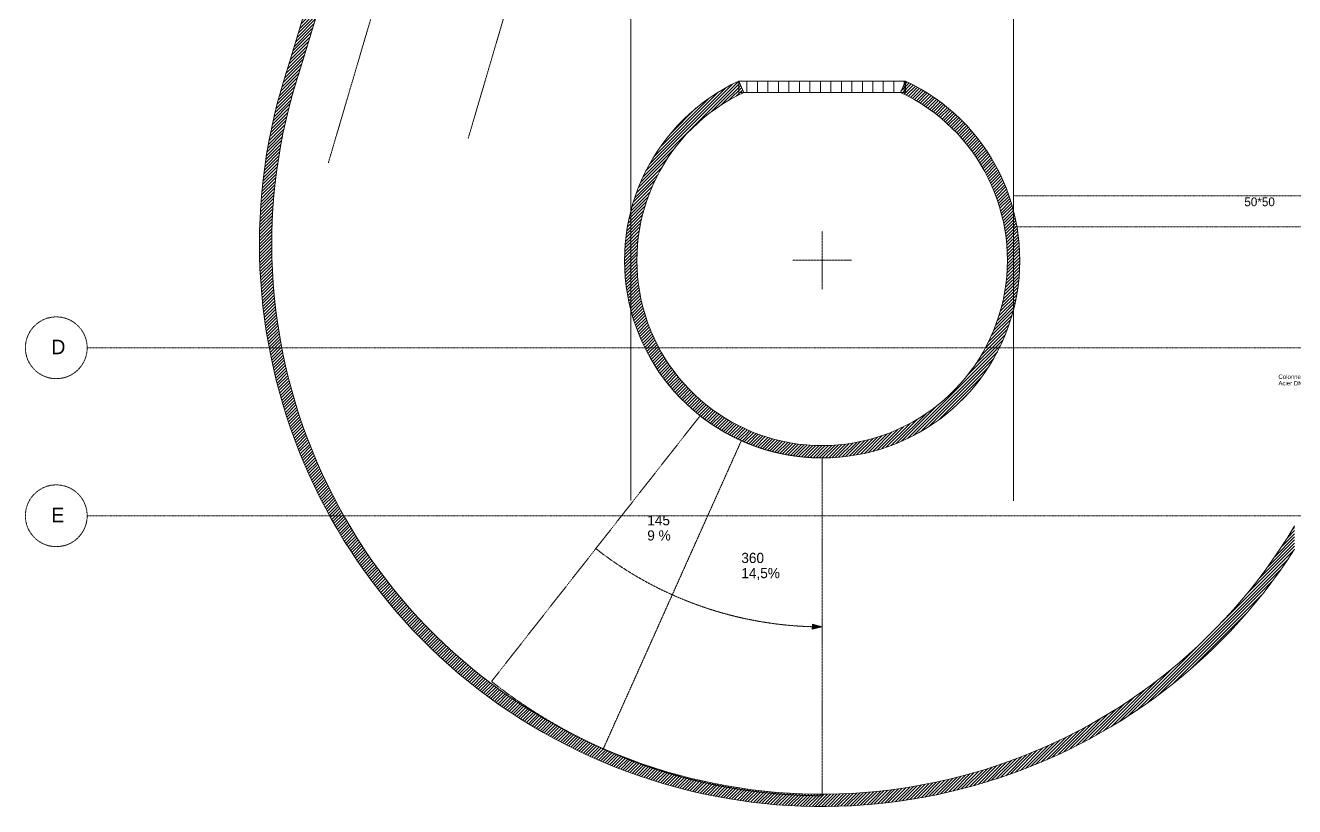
# Model space of a CAD drawing. Header units: millimetres. Extents: x -26249 to 60250, y -21218 to 23336.
# Drawn here: x 11854 to 13909, y -5840 to -4575 of the extents above; entities that cross this region are included whole.
import ezdxf

# ---------------------------------------------------------------- set-up
doc = ezdxf.new("R2010")
doc.units = ezdxf.units.MM
for name, pattern in [('Dash Style-1', [0.3936767578125, 0.19683837890625, -0.19683837890625]), ('Style de ligne -1', [0.41664, 0.20828, -0.20836]), ('Style de ligne -6', [1.0416400000000001, 0.625, -0.20828, 0.06943000000000005, -0.13893]), ('VW-01', [0.41656, 0.20828, -0.20828]), ('VW-02', [0.69435, 0.48607, -0.20828])]:
    doc.linetypes.add(name, pattern=pattern)
doc.layers.add('B BATI-structure', color=1, linetype='VW-01', lineweight=18, true_color=0xff0000)
doc.layers.add('C ANNOTATIONS-axes horizontaux', color=1, linetype='Style de ligne -1', lineweight=13, true_color=0xff0000)
for name, color, linetype, lineweight in [('B GÈnÈral_Hatch', 7, 'Continuous', 5), ('B Général', 7, 'Continuous', 5), ('C ANNOTATIONS-prestations', 7, 'Continuous', 5)]:
    doc.layers.add(name, color=color, linetype=linetype, lineweight=lineweight)
doc.styles.add('Eurostile', font='')
doc.styles.get('Eurostile').set_extended_font_data('Eurostile')
pattern_1 = [(45, (8993.103297041664, -8630.219421276397), (2.425347222222122, -2.645833333333339), [])]

# ---------------------------------------------------------------- blocks, each defined once
blk = doc.blocks.new('Groupe-14-1')
at = {"layer": 'B GÈnÈral_Hatch', "linetype": 'Continuous', "lineweight": 0}
blk.add_hatch(color=7, dxfattribs=at).paths.add_polyline_path([(4135.1521327549, 3086.081215874571), (4150.950477728909, 3081.551113350647), (4135.003658381705, 3077.575124731108)])
at = {"layer": 'B Général', "color": 7, "linetype": 'VW-02', "lineweight": 5}
for p, q in [((4150.950477728909, 3627.54206842346), (4150.950477728909, 3722.514022807821)), ((4198.43645492109, 3675.028045615641), (4103.46450053673, 3675.028045615641)), ((3953.348241095319, 3423.327119758377), (3615.837074316639, 2993.41359948339)), ((4020.103060931656, 3383.002441400039), (3796.611338036299, 2884.213034522946)), ((4150.950477728909, 3355.028045615639), (4150.950477728909, 2808.07418108566))]:
    blk.add_line(p, q, dxfattribs=at)
at = {"layer": 'B Général', "color": 7, "linetype": 'Continuous', "lineweight": 5, "flags": 128}
blk.add_lwpolyline([(4135.1521327549, 3086.081215874571), (4150.950477728909, 3081.551113350647), (4135.003658381705, 3077.575124731108)], close=True, dxfattribs=at)
at = {"layer": 'B Général', "color": 7, "linetype": 'VW-02', "lineweight": 5}
for centre, radius, start, end in [((4150.95047772891, 3675.02804561564), 320.0000000000004, 231.8656906827135, 269.9999999999999), ((4150.95047772891, 3675.028045615639), 593.4769322649912, 231.8656906827134, 245.8643611915908), ((4150.950477728911, 3675.028045615641), 593.4769322649923, 245.8643611915907, 269.9999999999998), ((4150.950477728909, 3675.02804561564), 866.9538645299797, 231.8656906827134, 270)]:
    blk.add_arc(centre, radius, start, end, dxfattribs=at)
at = {"layer": 'B Général', "color": 7, "char_height": 16.47100151909722, "attachment_point": 1, "line_spacing_factor": 0.8941417206159926, "style": 'Eurostile'}
for s, insert in [('145\\P9 %', (3867.777011447483, 3262.332831185949)), ('360\\P14,5%', (4020.055813259548, 3201.351279296875))]:
    blk.add_mtext(s, dxfattribs=dict(at, insert=insert))

msp = doc.modelspace()

# ---------------------------------------------------------------- hatches: boundary and pattern name
at = {"layer": 'B GÈnÈral_Hatch', "linetype": 'Continuous', "lineweight": 5}
h = msp.add_hatch(dxfattribs=at)
h.set_pattern_fill('50_BETON', style=0, pattern_type=2)
h.set_pattern_definition(pattern_1)
h.paths.add_polyline_path([(12280.04859103435, -4639.676701612691), (12299.1076859777, -4645.745862541809), (12505.7458221236, -3962.800441345929), (12486.73258608411, -3956.579715323381)])
h = msp.add_hatch(dxfattribs=at)
h.set_pattern_fill('50_BETON', style=0, pattern_type=2)
h.set_pattern_definition(pattern_1)
edge = h.paths.add_edge_path()
edge.add_line((13909.06939541267, -5423.13846420421), (13909.06939541265, -5385.257687125907))
edge.add_line((13909.06939541265, -5385.257687125908), (13909.06939541166, -5385.25768712756))
edge.add_arc((13144.05377476975, -4928.495057118629), 890.9999999993312, 245.3290232851314, 329.16013142438726, ccw=False)
edge.add_line((12772.1443037817, -5738.164338608425), (12772.14430378309, -5738.16433860906))
edge.add_line((12772.14430378309, -5738.164338609062), (12772.1443037817, -5738.164338608425))
edge.add_arc((13144.05377476975, -4928.495057118627), 890.9999999993319, 161.4979151460762, 245.3290232851314, ccw=False)
edge.add_line((12299.10768597708, -4645.745862543661), (12299.10768597771, -4645.745862541768))
edge.add_line((12299.10768597772, -4645.745862541769), (12280.04859103491, -4639.67670161103))
edge.add_arc((13144.05377476666, -4928.495057119913), 910.9999999968106, 161.5163264275236, 244.3152232521128)
edge.add_arc((13144.05377477177, -4928.495057122496), 910.9999999966991, 244.3152232517529, 327.1141200763548)
h = msp.add_hatch(dxfattribs=at)
h.set_pattern_fill('50_BETON', style=0, pattern_type=2)
h.set_pattern_definition(pattern_1)
edge = h.paths.add_edge_path()
edge.add_arc((13144.05377477057, -4955.191375660756), 299.9999999999989, 114.966380041291, 192.4831900206457)
edge.add_arc((13144.05377477009, -4955.191375661363), 299.9999999993923, 192.4831900205526, 270.0000000000929)
edge.add_arc((13144.05377477106, -4955.191375661363), 299.9999999993925, 269.9999999999069, 347.5168099794474)
edge.add_arc((13144.05377477057, -4955.191375660756), 299.9999999999986, 347.5168099793545, 425.0336199587092)
edge.add_line((13270.67969076923, -4683.224691308609), (13279.12141850247, -4665.093579018466))
edge.add_arc((13144.05377477057, -4955.191375660757), 319.9999999999985, -12.483190020645623, 65.03361995870898, ccw=False)
edge.add_arc((13144.05377477109, -4955.191375661403), 319.9999999993517, 269.999999999907, 347.5168099794475, ccw=False)
edge.add_arc((13144.05377477005, -4955.191375661403), 319.9999999993531, 192.4831900205526, 270.0000000000929, ccw=False)
edge.add_arc((13144.05377477057, -4955.191375660756), 319.9999999999983, 114.9663800412911, 192.4831900206458, ccw=False)
edge.add_line((13008.98613103867, -4665.093579018465), (13017.42785877192, -4683.224691308608))
at = {"layer": 'B GÈnÈral_Hatch', "linetype": 'Continuous', "lineweight": 5, "true_color": 0x444444}
h = msp.add_hatch(dxfattribs=at)
h.set_pattern_fill('BARDAGE BOIS-2', color=250, style=0, pattern_type=2)
h.set_pattern_definition([(90, (8993.103297041664, -8630.219421276397), (17, 0), [])])
h.paths.add_polyline_path([(13008.98613103867, -4665.093579018465), (13279.12141850247, -4665.093579018465), (13279.12141850247, -4683.224691308609), (13008.98613103867, -4683.224691308609)])

# ---------------------------------------------------------------- linework, layer by layer
at = {"layer": 'B BATI-structure', "flags": 128}
msp.add_lwpolyline([(13454.05135690976, -4900.848585299182), (14013.06479711879, -4900.848585299182), (14013.06479711879, -4850.848585299182), (13454.05135690976, -4850.848585299182)], close=True, dxfattribs=at)
at = {"layer": 'B Général', "color": 1, "linetype": 'Style de ligne -6', "lineweight": 13, "true_color": 0xff0000}
for p, q in [((12834.05389731101, -5344.154882295706), (12834.05389731101, -2809.154882295706)), ((13454.05135690976, -5344.789726704262), (13454.05135690976, -2809.789726704262))]:
    msp.add_line(p, q, dxfattribs=at)
at = {"layer": 'B Général', "color": 7, "linetype": 'Dash Style-1', "lineweight": 5}
for p, q in [((12344.53703435864, -4797.227120103593), (12599.42315558307, -3931.884557003364)), ((12570.71687522745, -4758.423863078082), (12797.02933864048, -3990.089337025995))]:
    msp.add_line(p, q, dxfattribs=at)
at = {"layer": 'B Général', "color": 7, "linetype": 'Continuous', "lineweight": 18}
for p, q in [((12280.04859103435, -4639.676701612691), (12486.73258608411, -3956.579715323381)), ((12299.1076859777, -4645.745862541809), (12505.7458221236, -3962.800441345929))]:
    msp.add_line(p, q, dxfattribs=at)
at = {"layer": 'B Général', "color": 7, "linetype": 'Continuous', "lineweight": 5}
for p, q in [((12280.04859103435, -4639.676701612691), (12486.73258608411, -3956.579715323381)), ((12299.1076859777, -4645.745862541809), (12505.7458221236, -3962.800441345929)), ((13008.98613103867, -4665.093579018465), (13017.42785877192, -4683.224691308609)), ((13279.12141850247, -4665.093579018465), (13270.67969076923, -4683.224691308609))]:
    msp.add_line(p, q, dxfattribs=at)
at = {"layer": 'B Général', "color": 7, "linetype": 'Continuous', "lineweight": 5, "flags": 128}
msp.add_lwpolyline([(13008.98613103867, -4665.093579018465), (13279.12141850247, -4665.093579018465), (13279.12141850247, -4683.224691308609), (13008.98613103867, -4683.224691308609)], close=True, dxfattribs=at)
at = {"layer": 'B Général', "color": 7, "linetype": 'Continuous', "lineweight": 18}
for centre, radius, start, end in [((13144.05377477057, -4928.495057118258), 911.0000000000003, 161.5163264277036, 327.1141200761581), ((13144.05377477057, -4928.495057118258), 891.0000000000011, 161.497915145992, 329.1601314243256), ((13144.05377477057, -4955.191375660756), 319.9999999999992, 114.9663800413418, 65.03361995865822), ((13144.05377477057, -4955.191375660756), 299.9999999999989, 114.9663800413418, 65.03361995865822)]:
    msp.add_arc(centre, radius, start, end, dxfattribs=at)
at = {"layer": 'B Général', "color": 7, "linetype": 'Continuous', "lineweight": 5}
for centre, radius, start, end in [((13144.05377477057, -4928.495057118258), 911.0000000000002, 161.516326427752, 327.1141200761581), ((13144.05377477057, -4928.495057118258), 891.0000000000011, 161.497915145992, 329.1601314243256), ((13144.05377477057, -4955.191375660756), 319.9999999999989, 114.9663800413418, 65.03361995865822), ((13144.05377477057, -4955.191375660756), 299.9999999999989, 114.9663800413418, 65.03361995865822)]:
    msp.add_arc(centre, radius, start, end, dxfattribs=at)
at = {"layer": 'C ANNOTATIONS-axes horizontaux', "color": 5, "true_color": 0x0000ff}
for p, q in [((21363.915951161, -5096.83051689388), (11953.915951161, -5096.83051689388)), ((21363.915951161, -5368.830516388754), (11953.915951161, -5368.830516388754))]:
    msp.add_line(p, q, dxfattribs=at)
for centre in [(11903.915951161, -5096.83051689388), (11903.915951161, -5368.830516388754)]:
    msp.add_circle(centre, 50, dxfattribs=at)

# ---------------------------------------------------------------- block references
at = {"layer": 'B Général', "color": 7}
msp.add_blockref('Groupe-14-1', (8993.103297041664, -8630.219421276397), dxfattribs=at)

# ---------------------------------------------------------------- texts
at = {"layer": 'B BATI-structure', "color": 1, "true_color": 0xff0000, "insert": (13852.35643706754, -4853.452250661912), "char_height": 14.11800130208333, "width": 80.46836161147266, "attachment_point": 2, "rotation": 2.6372580362853465e-09, "line_spacing_factor": 0.8941417206159927, "style": 'Eurostile'}
msp.add_mtext('50*50', dxfattribs=at)
at = {"layer": 'C ANNOTATIONS-axes horizontaux', "color": 5, "true_color": 0x0000ff, "char_height": 23.49555121527778, "attachment_point": 1, "line_spacing_factor": 0.895452778857365, "style": 'Eurostile'}
for s, insert in [('D', (11895.99739918618, -5083.741910123047)), ('E', (11895.99739918618, -5355.741909617921))]:
    msp.add_mtext(s, dxfattribs=dict(at, insert=insert))
at = {"layer": 'C ANNOTATIONS-prestations', "insert": (13882.89163129854, -5140.1743994545), "char_height": 7.059000651041666, "width": 85.21166574223852, "attachment_point": 1, "rotation": 1.5772338859830766e-09, "line_spacing_factor": 0.8941417206159927, "style": 'Eurostile'}
msp.add_mtext('Colonnes séche Acier DN 65', dxfattribs=at)

doc.saveas('drawing.dxf')
